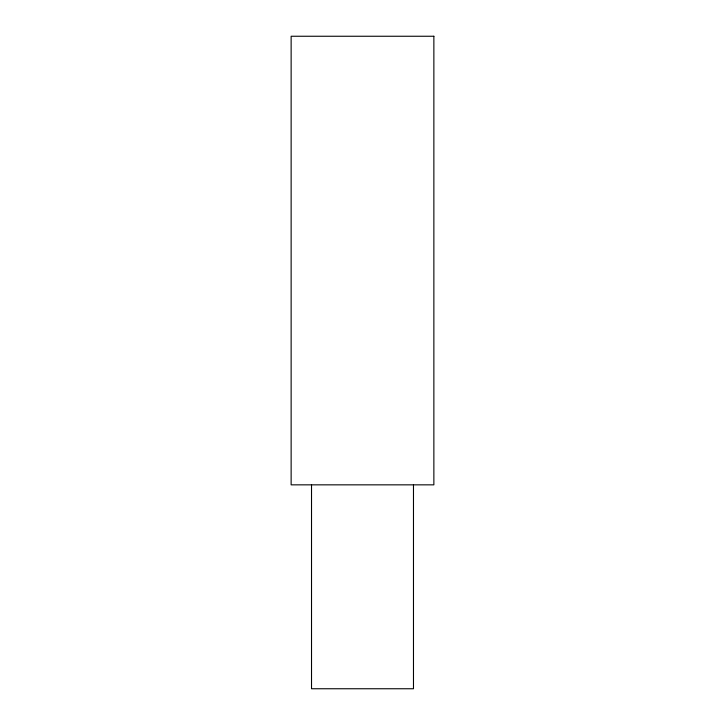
<?xml version="1.0" encoding="UTF-8"?>
<svg xmlns="http://www.w3.org/2000/svg" width="725" height="725" viewBox="0 0 725 725"><rect width="100%" height="100%" fill="white"/><g stroke="black" fill="none" stroke-linecap="round" stroke-linejoin="round"><path stroke-width="1.09" d="M413.477 484.844L413.477 688.75L311.523 688.75L311.523 484.844M433.867 36.25L291.133 36.25L291.133 484.844L433.867 484.844L433.867 36.25"/></g></svg>
